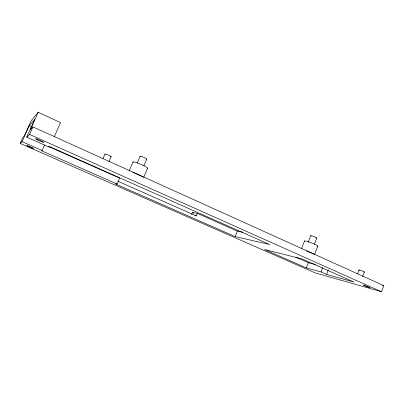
<?xml version="1.0" encoding="UTF-8"?>
<svg xmlns="http://www.w3.org/2000/svg" width="404" height="404" viewBox="0 0 404 404"><rect width="100%" height="100%" fill="white"/><g stroke="black" fill="none" stroke-linecap="round" stroke-linejoin="round"><path stroke-width="0.61" d="M38.153 112.262L31.219 120.665L24.467 135.774L22.892 137.421L20.2 143.435L315.327 272.958L381.548 291.739L383.8 285.658L32.951 126.917L30.441 129.532L38.153 112.262L60.534 122.624L54.257 136.845M362.646 276.604L364.347 272.064M357.515 273.947L359.01 269.983M326.584 274.412L353.939 282.032L302.051 258.949L264.514 249.505L306.384 267.913L321.008 271.948L326.584 274.412L328.24 270.059M321.008 271.948L322.68 267.584M314.469 254.727L317.786 246.127M308.131 242.385L310.706 235.734M314.383 244.167L316.741 238.057M306.384 267.913L308.393 262.696L315.453 264.519M301.657 248.415L304.535 240.991M48.298 146.369L119.594 178.073L117.064 184.012L115.408 183.946L235.133 236.587L237.325 231.128L242.799 232.255M191.612 214.554L192.43 212.57L197.324 213.357L237.325 231.128M195.066 215.691L196.283 215.903L197.324 213.357M143.551 177.674L147.571 168.145M137.178 163.095L140.077 156.267M143.844 165.903L146.728 159.08M129.139 170.968L132.956 161.984M108.979 161.721L111.156 156.661M103.025 158.56L104.964 154.06M117.064 184.012L41.536 150.773L42.112 150.49L44.591 144.885M235.133 236.587L269.554 244.491L49.879 146.758L49.142 147.117L26.755 137.163L29.593 134.451L32.951 126.917M20.2 143.435L22.058 141.658L29.144 125.796L34.683 119.402L26.755 137.163M382.588 285.335L383.8 285.658M22.058 141.658L42.112 150.49M192.43 212.57L193.582 213.08M117.928 181.255L196.283 215.903M295.809 257.106L308.393 262.696M29.593 134.451L381.548 291.739M29.144 125.796L31.992 127.078M132.977 172.432A7.954 0.818 23 0 1 142.627 176.841M306.434 250.924A7.115 0.636 21.2 0 1 313.787 254.116M140.178 156.444A3.616 0.485 23.2 0 1 143.455 157.166A3.616 0.485 23.2 0 1 146.596 159.156M133.209 162.363A7.939 0.954 23.1 0 1 140.339 164.049A7.939 0.954 23.1 0 1 147.278 168.286M359.525 270.377A2.884 0.263 20.7 0 1 359.883 270.14A2.884 0.263 20.7 0 1 363.534 271.513A2.884 0.263 20.7 0 1 363.792 271.983M311.019 236.057A3.237 0.379 20.9 0 1 311.928 235.896A3.237 0.379 20.9 0 1 315.817 237.39A3.237 0.379 20.9 0 1 316.236 238.067M304.682 241.254A7.105 0.747 21.1 0 1 311.555 242.905A7.105 0.747 21.1 0 1 317.438 246.198M105.111 154.227A3.373 0.379 23.4 0 1 108.312 155.055A3.373 0.379 23.4 0 1 110.807 156.722M363.479 285.108L367.115 286.8L370.064 287.628L363.479 285.108M28.204 146.405A3.717 0.273 23.5 0 0 33.542 148.495A3.717 0.273 23.5 0 0 28.694 146.107A3.717 0.273 23.5 0 0 28.204 146.405M37.289 139.85A4.459 0.394 23.8 0 0 43.738 142.354A4.459 0.394 23.8 0 0 38.001 139.42A4.459 0.394 23.8 0 0 37.289 139.85"/></g></svg>
